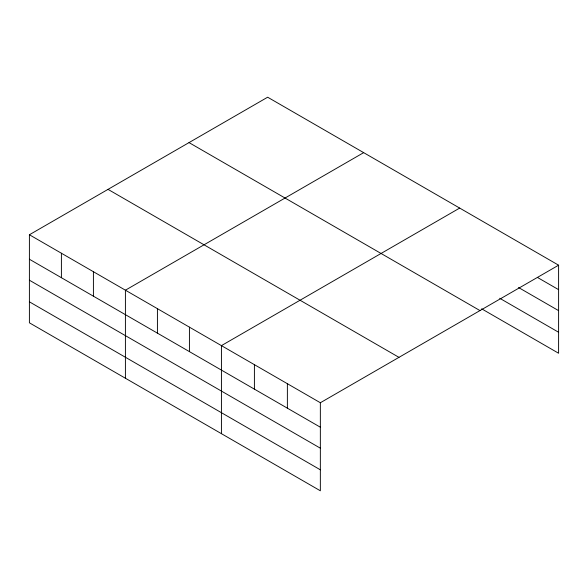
<?xml version="1.0" encoding="UTF-8"?>
<svg xmlns="http://www.w3.org/2000/svg" width="588" height="588" viewBox="0 0 588 588"><rect width="100%" height="100%" fill="white"/><g stroke="black" fill="none" stroke-linecap="round" stroke-linejoin="round"><path stroke-width="0.88" d="M320.35 448.188L320.35 402.743L29.4 234.759L29.4 322.812L320.35 490.789L320.35 448.188L29.4 280.211M481.66 308.818L558.6 353.241L558.6 265.188L267.65 97.211L29.4 234.759M363.663 152.645L125.413 290.193L125.413 378.246M459.676 208.079L221.426 345.626L221.426 433.679M320.35 402.743L558.6 265.188M537.403 277.418L558.6 289.656M518.557 287.525L558.6 310.64M499.719 298.263L558.6 332.257M189.027 142.605L479.977 310.582M108.023 189.373L398.973 357.35M29.4 259.234L320.35 427.211M29.4 301.828L320.35 469.805M287.378 383.707L287.378 408.175M254.406 364.67L254.406 389.138M189.424 327.149L189.424 351.617M157.422 308.671L157.422 333.139M93.411 271.715L93.411 296.19M61.402 253.237L61.402 277.712"/></g></svg>
